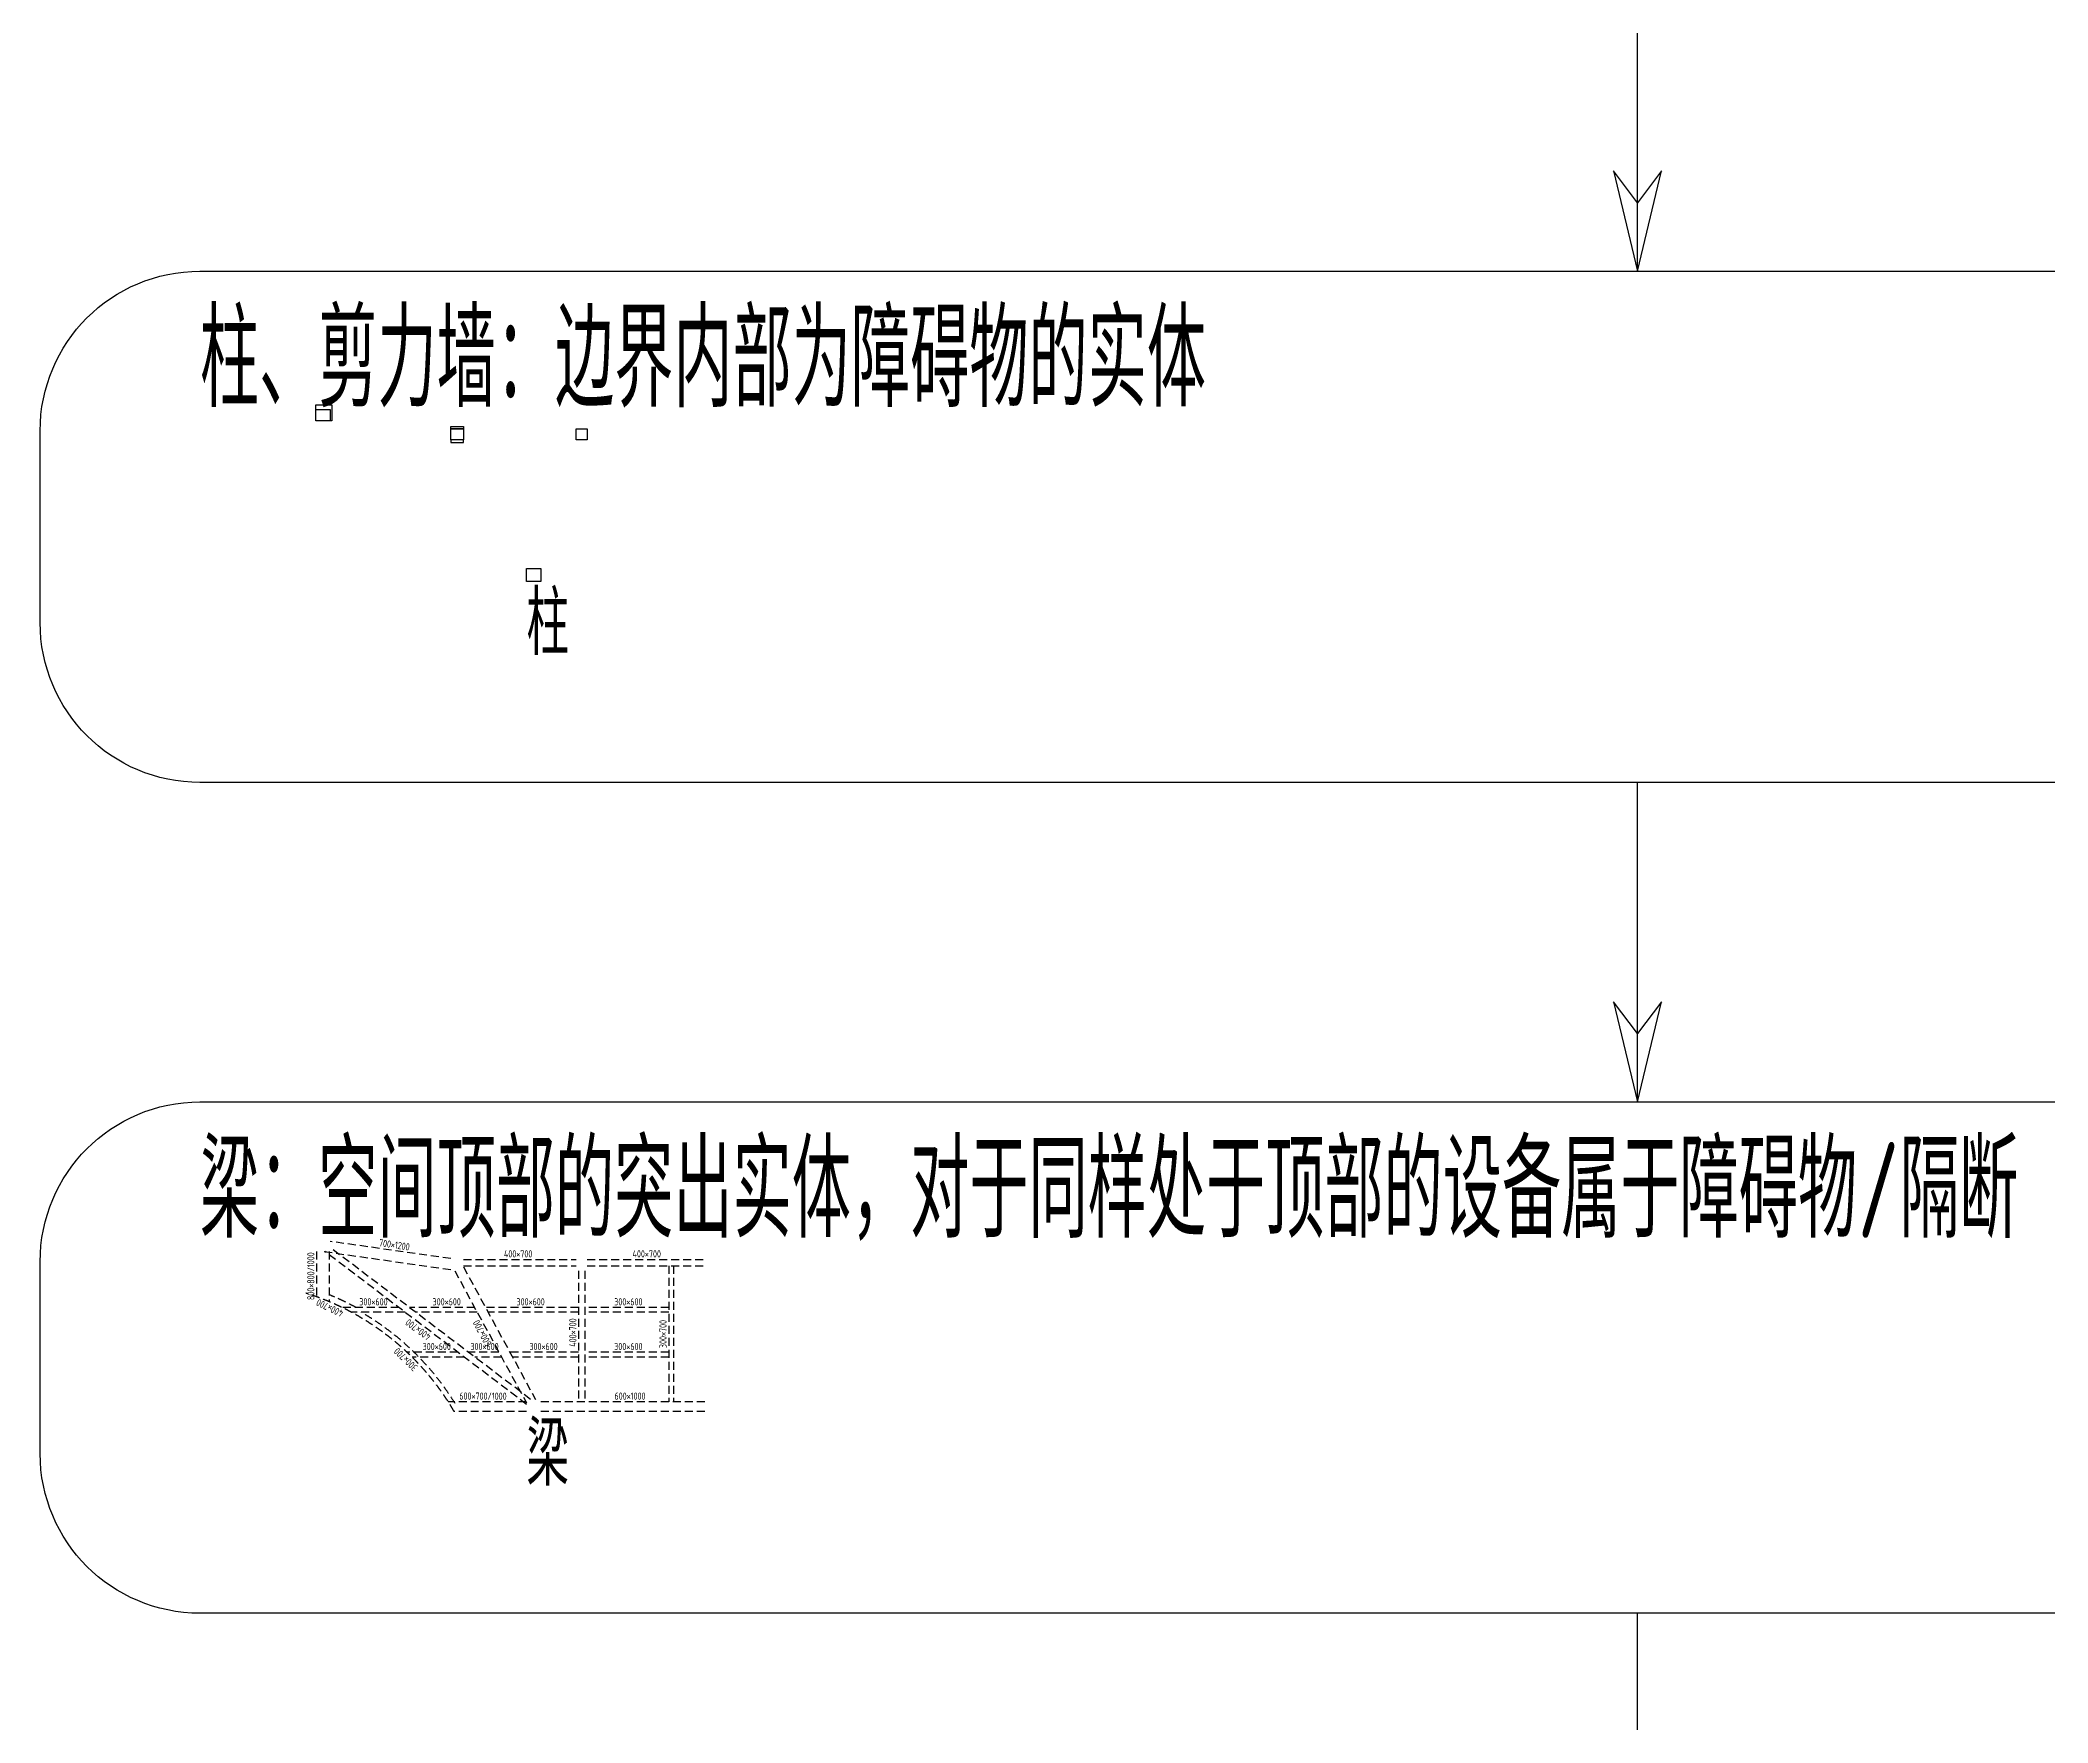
# Model space of a CAD drawing. Header units: millimetres. Extents: x -77018 to 517482, y 298785 to 1560285.
# Drawn here: x 55232 to 180914, y 1138423 to 1243745 of the extents above; entities that cross this region are included whole.
import ezdxf
from ezdxf.enums import TextEntityAlignment as Align

# ---------------------------------------------------------------- set-up
doc = ezdxf.new("R2010")
doc.units = ezdxf.units.MM
doc.header["$LTSCALE"] = 1000
doc.linetypes.add('__覆盖_S20-tplt_TEN25IN7$0$DASHED', pattern=[0.75, 0.5, -0.25])
for name, color, linetype in [('E-UNIV-DIAG', 2, 'Continuous'), ('E-UNIV-NOTE', 6, 'Continuous'), ('S_BEAM', 4, '__覆盖_S20-tplt_TEN25IN7$0$DASHED'), ('S_BEAM_SECD', 142, '__覆盖_S20-tplt_TEN25IN7$0$DASHED'), ('S_BEAM_SECD_TEXT_HORZ', 9, 'Continuous'), ('S_BEAM_SECD_TEXT_VERT', 211, 'Continuous'), ('S_BEAM_TEXT_HORZ', 7, 'Continuous'), ('S_BEAM_TEXT_VERT', 41, 'Continuous')]:
    doc.layers.add(name, color=color, linetype=linetype)
doc.layers.add('柱子', color=7, linetype='Continuous', plot=False)
doc.styles.add('__覆盖_S20-tplt_TEN25IN7$0$TH-STYLE1', font='Tssdeng.shx', dxfattribs={"width": 0.7, "bigfont": 'Tssdchn.shx'})
doc.styles.add('TH-STYLE3', font='tssdeng.shx', dxfattribs={"width": 0.65, "bigfont": 'tssdchn.shx'})

msp = doc.modelspace()

# ---------------------------------------------------------------- linework, layer by layer
at = {"layer": 'E-UNIV-DIAG'}
for points in [[(155232.03, 1229284.76), (155232.03, 1249284.76)], [(155232.03, 1229284.76), (156732.03, 1235561), (155232.03, 1233561), (153732.03, 1235561), (155232.03, 1229284.76)], [(155232.03, 1177284.76), (155232.03, 1197284.76)], [(155232.03, 1177284.76), (156732.03, 1183561), (155232.03, 1181561), (153732.03, 1183561), (155232.03, 1177284.76)], [(155232.03, 1125284.76), (155232.03, 1145284.76)]]:
    msp.add_lwpolyline(points, dxfattribs=at)
at = {"layer": 'E-UNIV-DIAG', "color": 3}
for points in [[(245232.03, 1197284.76), (65232.03, 1197284.76, -0.414213562), (55232.03, 1207284.76), (55232.03, 1219284.76, -0.414213562), (65232.03, 1229284.76), (245232.03, 1229284.76, -0.414213562), (255232.03, 1219284.76), (255232.03, 1207284.76, -0.414213562)], [(245232.03, 1145284.76), (65232.03, 1145284.76, -0.414213562), (55232.03, 1155284.76), (55232.03, 1167284.76, -0.414213562), (65232.03, 1177284.76), (245232.03, 1177284.76, -0.414213562), (255232.03, 1167284.76), (255232.03, 1155284.76, -0.414213562)]]:
    msp.add_lwpolyline(points, format="xyb", close=True, dxfattribs=at)
at = {"layer": 'S_BEAM'}
for p, q in [((72532.15, 1167918.38), (72532.15, 1165095.38)), ((80932.22, 1166771.93), (72907.28, 1167918.38)), ((85682.21, 1158358.32), (73062.95, 1167918.38)), ((73332.16, 1167918.38), (73332.15, 1164783.44)), ((80932.22, 1167479.04), (73382.15, 1168557.65)), ((85935.41, 1158668.33), (73382.15, 1168178.38)), ((81180.94, 1166718.33), (85682.21, 1158442.66)), ((81732.22, 1167418.34, 0), (88782.21, 1167418.34, 0)), ((81732.22, 1167018.34, 0), (88782.21, 1167018.34, 0)), ((81732.22, 1166960.51), (86242.47, 1158668.34)), ((88932.21, 1166718.34, 0), (88932.21, 1158518.33, 0)), ((89332.21, 1166718.34, 0), (89332.21, 1158518.33, 0)), ((89482.21, 1167418.33, 0), (96832.21, 1167418.33, 0)), ((89482.21, 1167018.33, 0), (96832.21, 1167018.33, 0)), ((85682.21, 1158518.33), (80782.71, 1158518.33)), ((85682.21, 1157918.33), (81145.49, 1157918.33)), ((96832.21, 1158518.33), (86582.21, 1158518.33)), ((96832.21, 1157918.33), (86582.21, 1157918.33))]:
    msp.add_line(p, q, dxfattribs=at)
at = {"layer": 'S_BEAM_SECD'}
for p, q in [((94582.21, 1167018.33), (94582.21, 1158518.33)), ((94882.21, 1167018.33), (94882.21, 1158518.33)), ((77683, 1164418.34), (74138.93, 1164418.34)), ((78079, 1164118.34), (74726.52, 1164118.34)), ((82431.94, 1164418.34), (78345.4, 1164418.34)), ((82595.11, 1164118.34), (78741.4, 1164118.34)), ((88932.21, 1164418.34), (83114.95, 1164418.34)), ((88932.21, 1164118.34), (83278.12, 1164118.34)), ((94582.21, 1164418.34), (89332.21, 1164418.34)), ((94582.21, 1164118.34), (89332.21, 1164118.34)), ((81378.99, 1161618.34), (78205.46, 1161618.34)), ((81774.99, 1161318.34), (78516.57, 1161318.34)), ((83954.9, 1161618.34), (82074.05, 1161618.34)), ((84118.08, 1161318.34), (82437.4, 1161318.34)), ((88932.21, 1161618.34), (84637.91, 1161618.34)), ((88932.21, 1161318.34), (84801.09, 1161318.34)), ((94582.21, 1161618.34), (89332.21, 1161618.34)), ((94582.21, 1161318.34), (89332.21, 1161318.34))]:
    msp.add_line(p, q, dxfattribs=at)
for centre, radius, start, end in [((66958.31, 1149647.56), 16421.99, 30.2411046, 72.6074502), ((66974.03, 1149659.57), 16806.01, 61.4239241, 67.7654942), ((66974.03, 1149659.57), 16706.01, 31.6057438, 59.9380576)]:
    msp.add_arc(centre, radius, start, end, dxfattribs=at)
at = {"layer": '柱子'}
for points in [[(72482.15, 1220918.39), (73482.21, 1220918.39), (73482.21, 1219918.39), (72482.15, 1219918.39)], [(72482.15, 1220618.39), (73382.15, 1220618.39), (73382.15, 1219918.39), (72482.15, 1219918.39)], [(72482.15, 1220618.39), (73382.15, 1220618.39), (73382.15, 1219918.39), (72482.15, 1219918.39)], [(81732.22, 1219418.34), (80932.22, 1219418.34), (80932.22, 1219568.34), (81732.22, 1219568.34), (81732.22, 1219418.34)], [(80932.22, 1219418.34), (81732.22, 1219418.34), (81732.22, 1218718.34), (80932.22, 1218718.34)], [(88782.21, 1219418.35), (89482.21, 1219418.35), (89482.21, 1218718.35), (88782.21, 1218718.35)], [(81732.22, 1218718.34), (80932.22, 1218718.34), (80932.22, 1218568.34), (81732.22, 1218568.34), (81732.22, 1218718.34)], [(85682.21, 1210668.34), (86582.21, 1210668.34), (86582.21, 1209868.34), (85682.21, 1209868.34)]]:
    msp.add_lwpolyline(points, close=True, dxfattribs=at)

# ---------------------------------------------------------------- texts
at = {"layer": 'E-UNIV-NOTE', "style": 'TH-STYLE3', "width": 0.65}
for s, p in [('柱、剪力墙：边界内部为障碍物的实体', (65232.03, 1223784.76)), ('梁：空间顶部的突出实体，对于同样处于顶部的设备属于障碍物/隔断', (65232.03, 1171784.76))]:
    msp.add_text(s, height=6000, dxfattribs=at).set_placement(p, align=Align.MIDDLE_LEFT)
at = {"layer": 'E-UNIV-NOTE', "style": 'TH-STYLE3', "width": 0.7}
for s, p in [('柱', (87004.38, 1207462.56)), ('梁', (87004.38, 1155462.56))]:
    msp.add_text(s, height=4000, dxfattribs=at).set_placement(p, align=Align.MIDDLE)
at = {"layer": 'S_BEAM_SECD_TEXT_HORZ', "style": '__覆盖_S20-tplt_TEN25IN7$0$TH-STYLE1', "width": 0.7}
for p in [(75214.01, 1164418.34), (79797.91, 1164418.34), (85051.22, 1164418.34), (91171.13, 1164418.34), (79174.21, 1161618.34), (82164.93, 1161618.34), (85859.45, 1161618.34), (91171.13, 1161618.34)]:
    msp.add_text('300×600', height=450, rotation=0.0000235, dxfattribs=at).set_placement(p, align=Align.BOTTOM_LEFT)
at = {"layer": 'S_BEAM_SECD_TEXT_VERT', "style": '__覆盖_S20-tplt_TEN25IN7$0$TH-STYLE1', "width": 0.7}
for s, rotation, p in [('400×700', 154.1938547, (74316.69, 1164330.7, 0)), ('300×700', 90.0000235, (94582.21, 1161880.2)), ('300×700', 136.0559113, (79000.73, 1160818.21, 0))]:
    msp.add_text(s, height=450, rotation=rotation, dxfattribs=at).set_placement(p, align=Align.BOTTOM_LEFT)
at = {"layer": 'S_BEAM_TEXT_HORZ', "style": '__覆盖_S20-tplt_TEN25IN7$0$TH-STYLE1', "width": 0.7}
for s, rotation, p in [('700×1200', 351.6912086, (76395.66, 1168127.14)), ('400×700', 359.821533, (84265.34, 1167418.34, 0)), ('400×700', 359.821533, (92315.34, 1167418.33, 0)), ('600×700/1000', 359.821533, (81470.63, 1158518.33)), ('600×1000', 359.821533, (91183.01, 1158518.33))]:
    msp.add_text(s, height=450, rotation=rotation, dxfattribs=at).set_placement(p, align=Align.BOTTOM_LEFT)
at = {"layer": 'S_BEAM_TEXT_VERT', "style": '__覆盖_S20-tplt_TEN25IN7$0$TH-STYLE1', "width": 0.7}
for s, rotation, p in [('800×800/1000', 90.0000235, (72532.99, 1164882.64)), ('400×700', 143.7651481, (79821.06, 1162798.59)), ('600×700', 118.0701864, (83641.63, 1162194.3)), ('400×700', 90.0000235, (88932.21, 1161963.52, 0))]:
    msp.add_text(s, height=450, rotation=rotation, dxfattribs=at).set_placement(p, align=Align.BOTTOM_LEFT)

doc.saveas('drawing.dxf')
